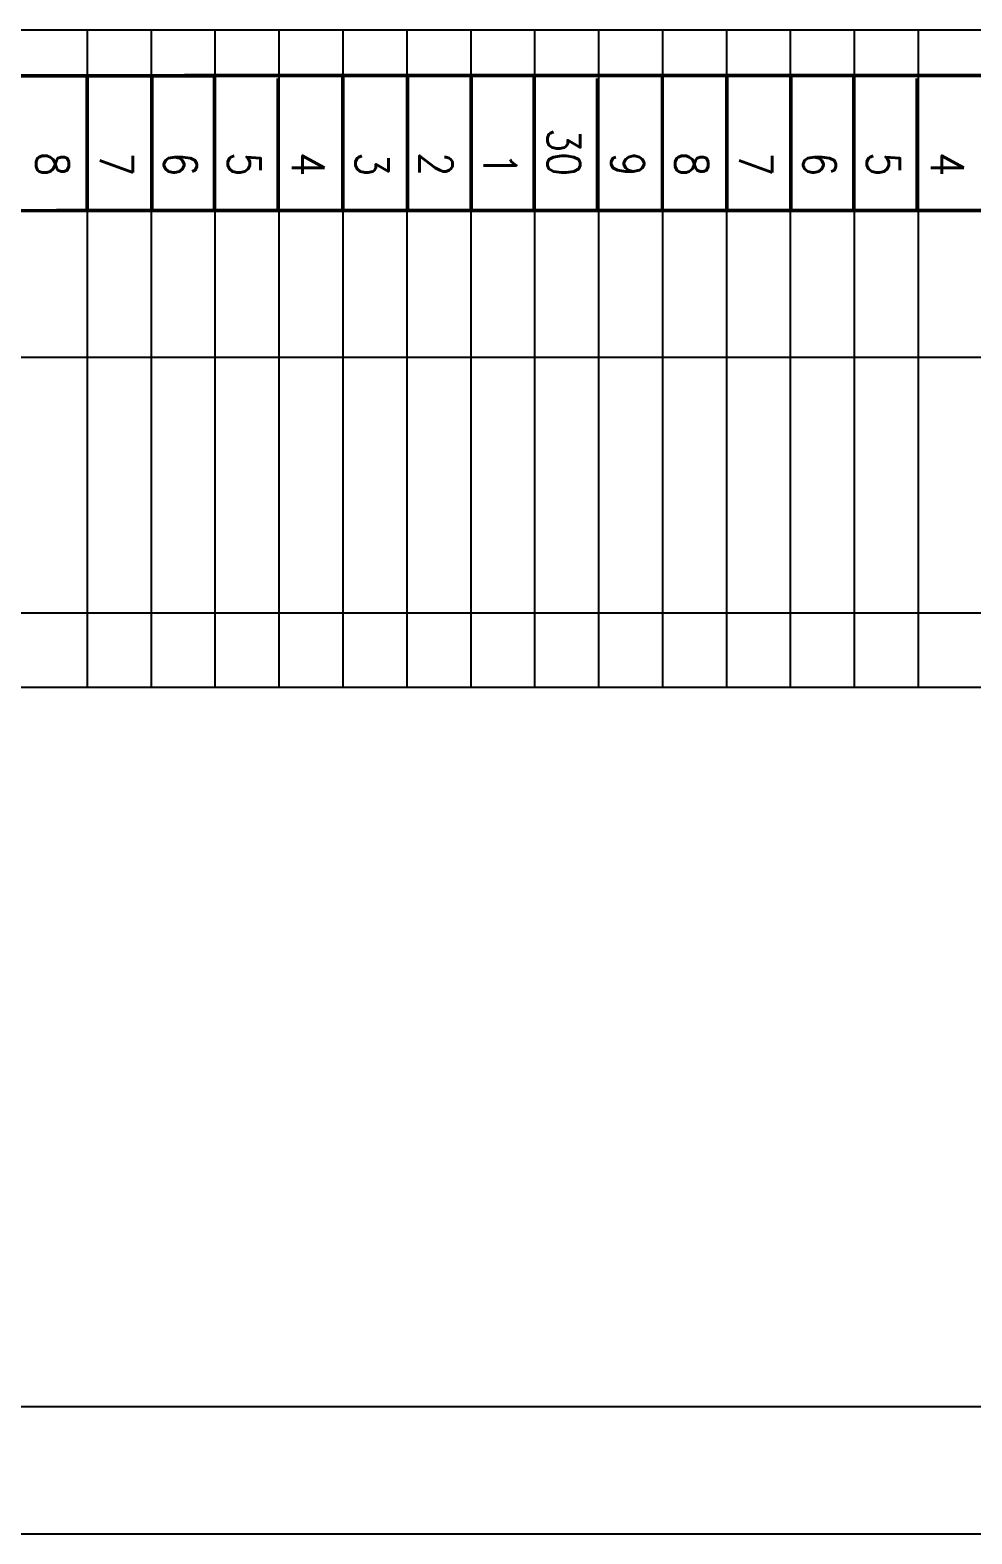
# Model space of a CAD drawing. Extents: x 0 to 405, y 0 to 280.
# Drawn here: x 98.8 to 201.9, y 7.3 to 172 of the extents above; entities that cross this region are included whole.
import ezdxf
from ezdxf.enums import TextEntityAlignment as Align

# ---------------------------------------------------------------- set-up
doc = ezdxf.new("R2010")
doc.units = 0
doc.header["$LTSCALE"] = 6
doc.linetypes.add('DASHED', pattern=[0])
for name, color, linetype in [('1', 8, 'CONTINUOUS'), ('11', 30, 'DASHED'), ('2', 62, 'CONTINUOUS'), ('3', 30, 'CONTINUOUS')]:
    doc.layers.add(name, color=color, linetype=linetype)
doc.styles.get("Standard").update_dxf_attribs({"font": 'simplex', "width": 0.85})

# ---------------------------------------------------------------- blocks, each defined once
blk = doc.blocks.new('LST11')
at = {"layer": '1', "color": 0}
for p, q in [((364, 172), (14, 172)), ((105, 172), (105, 100)), ((112, 172), (112, 100)), ((119, 172), (119, 100)), ((126, 172), (126, 100)), ((133, 172), (133, 100)), ((140, 172), (140, 100)), ((147, 172), (147, 100)), ((154, 172), (154, 100)), ((161, 172), (161, 100)), ((168, 172), (168, 100)), ((175, 172), (175, 100)), ((182, 172), (182, 100)), ((189, 172), (189, 100)), ((196, 172), (196, 100)), ((364, 136.14), (14, 136.14)), ((364, 108.13), (14, 108.13)), ((364, 100), (14, 100))]:
    blk.add_line(p, q, dxfattribs=at)
at = {"layer": '2', "color": 0}
for p, q in [((9.47, 21.26), (405.47, 21.26)), ((9.47, 7.3), (405.47, 7.3))]:
    blk.add_line(p, q, dxfattribs=at)
at = {"layer": '2', "color": 0, "const_width": 0.4}
for points in [[(14, 166.99), (356.81, 167.05), (356.81, 152.23), (14, 152.22), (14, 166.99)], [(21, 166.99), (356.81, 167.05), (356.81, 152.23), (21, 152.22), (21, 166.99)], [(28, 166.99), (363.81, 167.05), (363.81, 152.23), (28, 152.22), (28, 166.99)], [(104.99, 166.88), (104.99, 152.23)], [(112.07, 166.88), (112.07, 152.23)], [(118.96, 166.88), (118.96, 152.23)], [(125.9, 166.7), (125.9, 152.23), (125.9, 160)], [(132.99, 166.88), (132.99, 152.23)], [(140.07, 166.88), (140.07, 152.23)], [(147.07, 166.88), (147.07, 152.23)], [(153.96, 166.88), (153.96, 152.23)], [(160.9, 166.7), (160.9, 152.23), (160.9, 160)], [(167.99, 166.88), (167.99, 152.23)], [(175.07, 166.88), (175.07, 152.23)], [(182.07, 166.88), (182.07, 152.23)], [(188.96, 166.88), (188.96, 152.23)], [(195.9, 166.7), (195.9, 152.23), (195.9, 160)]]:
    blk.add_lwpolyline(points, dxfattribs=at)
at = {"layer": '11', "color": 0, "width": 0.85}
for tag, p in [('BESTEMMING', (393.87, 227.49)), ('KLNR', (389.77, 151.81)), ('BESTEMMING', (393.87, 94.27))]:
    blk.add_attdef(tag, text='', height=3.2, rotation=270, dxfattribs=at).set_placement(p, align=Align.MIDDLE)
for tag, p in [('VNR', (355.5, 9)), ('TOT', (367.5, 9))]:
    blk.add_attdef(tag, p, '', height=3, dxfattribs=at)
at = {"layer": '2', "color": 0, "width": 0.85}
for tag, p in [('TITEL', (48.34, 12.41)), ('NUMMER', (315.14, 9.4))]:
    blk.add_attdef(tag, p, '', height=4.7, dxfattribs=at)
blk.add_attdef('BORD', text='', height=4.7, dxfattribs=at).set_placement((264.44, 9.18), align=Align.RIGHT)
for tag, p in [('NUMMER', (291.94, 11.48)), ('INDEX', (393.05, 11.48))]:
    blk.add_attdef(tag, text='', height=4.7, dxfattribs=at).set_placement(p, align=Align.MIDDLE)
blk = doc.blocks.new('LSTLIJN')
at = {"layer": '1', "color": 0, "width": 0.85}
for p in [(-2.1, 115.2), (-2.1, 35.2)]:
    blk.add_attdef('BEST.', p, '', height=3.2, rotation=270, dxfattribs=at)
for tag, height, p in [('KL.', 3.2, (-2.1, 80.8)), ('LIJN', 2.6, (-2.1, 37.6)), ('KL.', 3.2, (-2.1, 0.8))]:
    blk.add_attdef(tag, text='', height=height, rotation=270, dxfattribs=at).set_placement(p, align=Align.RIGHT)
at = {"layer": '3', "color": 0, "width": 0.85}
blk.add_attdef('NR.', text='', height=3.6, rotation=270, dxfattribs=at).set_placement((-2.1, 56), align=Align.RIGHT)

msp = doc.modelspace()

# ---------------------------------------------------------------- block references
at = {"layer": '1', "color": 0}
msp.add_blockref('LST11', (0, 0), dxfattribs=at)
for p, values in [((157.5, 100), {'NR.': '30'}), ((101.5, 100), {'NR.': '8'}), ((108.5, 100), {'NR.': '7'}), ((122.5, 100), {'NR.': '5'}), ((129.5, 100), {'NR.': '4'}), ((136.5, 100), {'NR.': '3'}), ((143.5, 100), {'NR.': '2'}), ((164.5, 100), {'NR.': '9'}), ((171.5, 100), {'NR.': '8'}), ((178.5, 100), {'NR.': '7'}), ((192.5, 100), {'NR.': '5'}), ((199.5, 100), {'NR.': '4'}), ((115.5, 100), {'NR.': '6'}), ((150.5, 100), {'NR.': '1'}), ((185.5, 100), {'NR.': '6'})]:
    msp.add_blockref('LSTLIJN', p, dxfattribs=at).add_auto_attribs(values)

doc.saveas('drawing.dxf')
